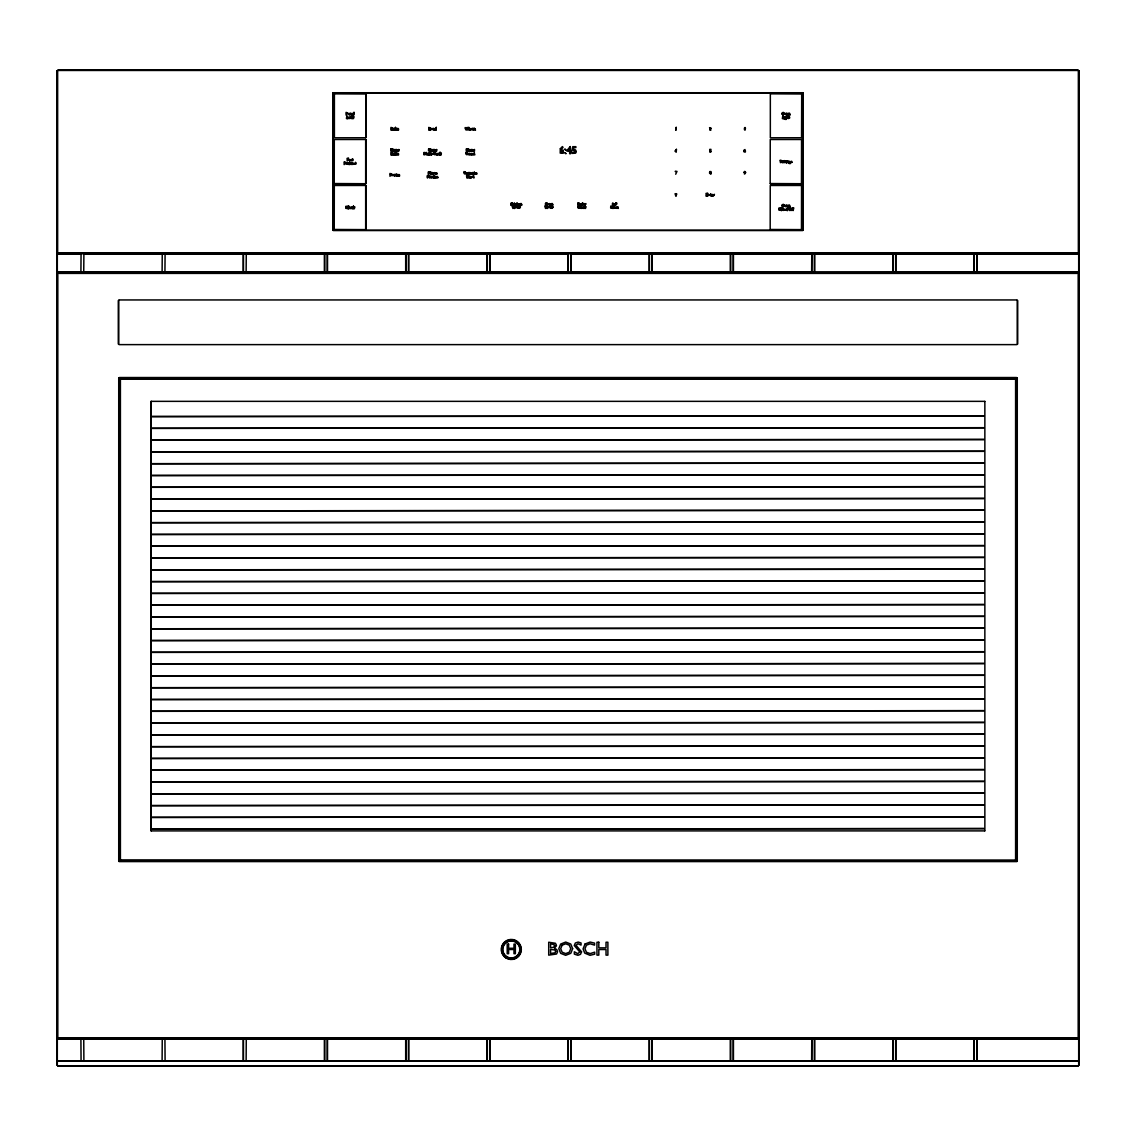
<?xml version="1.0" encoding="UTF-8"?>
<svg xmlns="http://www.w3.org/2000/svg" width="1136" height="1136" viewBox="0 0 1136 1136"><rect width="100%" height="100%" fill="white"/><g stroke="black" fill="none" stroke-linecap="round" stroke-linejoin="round"><path stroke-width="1.5" d="M1078.419 252.007L1078.419 71.227M1078.987 252.007L1078.987 71.227M118.74 377.819L118.74 861.273M120.246 379.197L120.246 859.895M151.145 401.406L151.145 830.828M984.855 830.828L984.855 401.406M1015.754 859.895L1015.754 379.197M1017.26 861.273L1017.26 377.819M332.919 92.925L332.919 230.31M803.081 230.31L803.081 92.925M584.77 206.028L585.92 203.585L585.139 204.494L584.344 203.585L584.699 208.456L584.373 205.985M708.495 194.583C711.86 195.406 706.549 195.775 708.495 194.583M348.851 114.182C347.914 112.535 349.419 116.298 348.851 113.983M394.078 129.291C393.482 131.123 393.297 125.926 394.448 129.887C395.257 130.668 391.508 129.873 394.078 129.092M349.718 160.148C348.78 158.5 350.286 162.263 349.718 159.949M354.219 163.698C353.282 162.05 354.801 165.813 354.219 163.513M394.078 154.169C393.482 156.001 393.297 150.804 394.448 154.766C395.257 155.547 391.508 154.752 394.078 153.971M470.233 129.291C469.637 131.123 469.452 125.926 470.602 129.887C471.426 130.668 467.663 129.873 470.233 129.092M436.948 154.169C436.352 156.001 436.167 150.804 437.317 154.766C438.127 155.547 434.378 154.752 436.948 153.971M471.397 154.169C470.801 156.001 470.616 150.804 471.767 154.766C472.59 155.547 468.827 154.752 471.397 153.971M470.631 177.202C470.034 179.019 469.835 173.836 470.986 177.784C471.809 178.579 468.046 177.77 470.631 176.989M583.734 204.395C582.867 202.89 584.259 206.326 583.734 204.224M616.195 207.647C615.329 206.141 616.72 209.578 616.195 207.476M784.976 209.663C784.039 208.016 785.544 211.779 784.976 209.478M333.104 92.74L802.896 92.74M334.396 93.535L334.396 137.783L365.749 137.754L365.82 93.621L334.396 93.55L365.664 93.621M365.664 183.734L365.664 139.501L334.311 139.515L334.24 183.649L365.664 183.734L334.396 183.649M770.336 93.535L770.336 137.783L801.689 137.754L801.76 93.621L770.336 93.535L801.604 93.621M365.664 229.699L365.664 185.466L334.311 185.48L334.24 229.614L365.664 229.685L334.396 229.614M801.604 183.734L801.604 139.501L770.251 139.515L770.18 183.649L801.604 183.734L770.336 183.649M120.402 379.041L1015.598 379.041M151.202 401.349L984.798 401.349M801.604 229.699L801.604 185.466L770.251 185.48L770.18 229.614L801.604 229.685L770.336 229.614M802.896 230.494L333.104 230.494M984.727 830.899L151.273 830.899M1015.598 860.051L120.615 859.895M1016.976 861.557L119.024 861.557M57.837 69.821L1078.163 69.821M58.348 70.46L1077.652 70.46M333.359 92.925L802.641 92.925M676.389 171.763L675.167 171.38L676.985 171.38L675.707 174.234M333.359 230.31L802.641 230.31M58.348 252.774L1077.652 252.774M58.348 253.342L1077.652 253.342M57.482 253.64L80.528 253.64M81.267 253.598L83.539 253.754M84.078 253.64L568 253.64M568.412 253.754L570.684 253.598M571.55 253.64L810.848 253.64M811.984 253.598L1078.518 253.64M57.482 253.896L80.528 253.896M84.078 253.896L568 253.896M571.55 253.896L810.848 253.896M814.398 253.896L1078.518 253.896M57.482 272.1L80.528 272.1M81.267 272.242L83.539 272.242M84.078 272.1L568 272.1L568.057 253.967M568.412 272.242L570.684 272.242M571.55 272.1L810.848 272.1M811.984 272.242L1078.518 272.1M57.482 272.356L80.528 272.356M81.267 272.399L83.539 272.399M84.078 272.356L568 272.356M568.412 272.399L570.684 272.399M571.55 272.356L810.848 272.356M811.984 272.399L1078.518 272.356M58.689 272.697L1077.311 272.697M61.443 273.052L405.651 273.052M409.201 273.052L648.727 273.052M652.277 273.052L730.349 273.052M733.899 273.052L973.424 273.052M976.974 273.052L1074.557 273.052M58.689 273.393L1077.311 273.393M119.351 299.947L1016.649 299.947M119.351 344.62L1016.649 344.62M119.422 377.535L1016.578 377.535M119.422 377.819L1016.578 377.819M120.615 379.041L1015.385 379.041M119.422 861.273L1016.578 861.273M58.689 1037.878L1077.311 1037.878M61.443 1038.219L405.651 1038.219M409.201 1038.219L1074.557 1038.219M58.689 1038.574L1077.311 1038.574M61.443 1038.659L405.651 1038.659M409.201 1038.659L1074.557 1038.659M57.482 1038.915L80.528 1038.915M81.267 1039.028L83.539 1038.872M84.078 1038.915L568 1038.915M568.412 1039.028L570.684 1038.872M571.55 1038.915L1078.518 1038.915M57.482 1039.17L80.528 1039.17M84.078 1039.17L568 1039.17M571.55 1039.17L1078.518 1039.17M57.482 1060.811L1078.518 1060.811M81.267 1060.953L83.539 1060.953M162.462 1060.953L164.734 1060.953M243.644 1060.953L245.916 1060.953M324.839 1060.953L327.111 1060.953M406.035 1060.953L408.293 1060.953M487.216 1060.953L489.488 1060.953M568.412 1060.953L570.684 1060.953M649.607 1060.953L651.865 1060.953M730.789 1060.953L733.061 1060.953M811.984 1060.953L814.256 1060.953M893.18 1060.953L895.438 1060.953M974.361 1060.953L976.633 1060.953M57.482 1061.067L1078.518 1061.067M57.837 1065.795L1078.163 1065.795M57.837 1066.179L1078.163 1066.179M1079.058 70.716L1079.058 1065.284M1078.689 70.716L1078.689 1065.284M1078.249 274.344L1078.249 1036.927M1017.7 300.543L1017.7 344.009M1017.26 300.103L1017.26 344.464M1017.26 378.217L1017.26 860.889M1016.976 378.217L1016.976 860.889M1015.598 379.41L1015.598 859.682M976.988 253.967L976.988 272.044M976.988 1039.227L976.988 1060.74M976.846 253.967L976.846 272.044M976.846 1039.227L976.846 1060.74M974.163 253.967L974.163 272.044M974.163 1039.227L974.163 1060.74M974.006 253.967L974.006 272.044M974.006 1039.227L974.006 1060.74M895.807 253.967L895.807 272.044M895.807 1039.227L895.807 1060.74M895.651 253.967L895.651 272.044M895.651 1039.227L895.651 1060.74M892.967 253.967L892.967 272.044M892.967 1039.227L892.967 1060.74M892.811 253.967L892.811 272.044M892.811 1039.227L892.811 1060.74M814.611 253.967L814.611 272.044M814.611 1039.227L814.611 1060.74M814.455 253.967L814.455 272.044M814.455 1039.227L814.455 1060.74M802.896 93.18L802.896 230.054M733.416 253.967L733.416 272.044M733.416 1039.227L733.416 1060.74M733.274 253.967L733.274 272.044M733.274 1039.227L733.274 1060.74M730.59 253.967L730.59 272.044M730.59 1039.227L730.59 1060.74M730.434 253.967L730.434 272.044M730.434 1039.227L730.434 1060.74M652.234 253.967L652.234 272.044M652.234 1039.227L652.234 1060.74M652.078 253.967L652.078 272.044M652.078 1039.227L652.078 1060.74M649.394 253.967L649.394 272.044M649.394 1039.227L649.394 1060.74M649.252 253.967L649.252 272.044M649.252 1039.227L649.252 1060.74M571.039 253.967L571.039 272.044M571.039 1039.227L571.039 1060.74M570.883 253.967L570.883 272.044M570.883 1039.227L570.883 1060.74M568.213 253.967L568.213 272.044M568.213 1039.227L568.213 1060.74M568.057 1039.227L568.057 1060.74M489.843 253.967L489.843 272.044M489.843 1039.227L489.843 1060.74M489.701 253.967L489.701 272.044M489.701 1039.227L489.701 1060.74M487.017 253.967L487.017 272.044M487.017 1039.227L487.017 1060.74M486.861 253.967L486.861 272.044M486.861 1039.227L486.861 1060.74M408.662 253.967L408.662 272.044M408.662 1039.227L408.662 1060.74M408.506 253.967L408.506 272.044M408.506 1039.227L408.506 1060.74M405.822 253.967L405.822 272.044M405.822 1039.227L405.822 1060.74M405.68 253.967L405.68 272.044M405.68 1039.227L405.68 1060.74M333.104 93.18L333.104 230.054M327.466 253.967L327.466 272.044M327.466 1039.227L327.466 1060.74M327.31 253.967L327.31 272.044M327.31 1039.227L327.31 1060.74M324.64 253.967L324.64 272.044M324.64 1039.227L324.64 1060.74M324.484 253.967L324.484 272.044M324.484 1039.227L324.484 1060.74M246.271 253.967L246.129 272.044M246.271 1039.227L246.129 1060.74M243.445 253.967L243.445 272.044M243.445 1039.227L243.445 1060.74M243.289 253.967L243.289 272.044M243.289 1039.227L243.289 1060.74M165.089 253.967L164.933 272.044M164.933 1039.227L165.089 1060.74M162.249 253.967L162.107 272.044M162.249 1039.227L162.107 1060.74M151.202 401.477L151.202 830.743M120.402 379.41L120.402 859.682M119.024 378.217L119.024 860.889M118.74 300.103L118.74 344.464M118.74 378.217L118.74 860.889M118.3 300.543L118.3 344.009M83.894 253.967L83.737 272.044M83.737 1039.227L83.894 1060.74M81.068 253.967L80.912 272.044M80.912 1039.227L81.068 1060.74M57.751 274.344L57.751 1036.927M57.581 71.227L57.581 252.007M57.311 70.716L57.311 1065.284M57.013 71.227L57.013 252.007M57.141 254.237L57.141 271.76M57.056 274.344L57.056 1036.927M57.141 1039.511L57.141 1060.47M56.942 70.716L56.942 1065.284M365.82 185.637L365.749 229.529L365.749 185.637M365.82 139.671L365.749 183.563L365.749 139.671M365.82 93.706L365.749 137.598L365.749 93.706M801.76 185.637L801.689 229.529L801.689 185.637M801.76 139.671L801.689 183.563L801.689 139.671M801.76 93.706L801.689 137.598L801.689 93.706M745.188 172.232L744.25 172.175L745.188 172.232M616.337 203.088C615.442 206.951 617.956 202.336 616.337 203.088M791.906 208.243L791.849 210.543L792.204 209.095L793.198 210.543L793.723 207.845L792.843 208.768L792.743 207.845L791.906 208.243M710.653 128.283C707.742 130.739 712.684 130.257 710.17 129.816L711.051 128.24L709.531 127.63L710.653 128.283M675.622 194C674.926 197.721 677.851 193.759 675.622 194M745.401 128.084L745.202 130.001C744.08 130.938 744.165 126.849 745.173 127.559L745.401 128.084M786.368 117.505L785.487 118.243L786.311 119.379L785.104 119.379L785.246 117.008L786.368 117.505M790.443 161.695L789.548 162.42L790.386 163.556L789.179 163.556L789.321 161.198L790.443 161.695M675.338 193.731L675.991 196.23L676.658 193.731L675.338 193.731M709.56 173.041L711.008 174.007L710.98 171.579L709.773 171.579L709.56 173.041M788.015 207.817L787.234 210.586L788.015 207.817M560.318 148.745L560.218 153.119L563.314 153.19L563.371 150.236L560.857 149.938L563.016 147.368L562.405 146.587L560.318 148.745M744.165 150.208L744.137 151.968L745.372 151.983L745.386 150.818C743.129 151.088 746.579 148.262 744.165 150.208M392.687 128.112L392.715 129.958L390.997 130.2L390.997 127.388L392.687 128.112M392.687 152.991L392.715 154.837L390.997 155.092L390.997 152.281L392.687 152.991M430.487 128.112L430.516 129.958L428.797 130.2L428.797 127.388L430.487 128.112M556.427 945.535L554.467 948.333L556.739 949.497L557.563 951.698L556.569 954.013L548.716 955.135L548.716 942.241L555.49 943.278L556.427 945.535M435.344 153.062C436.423 155.888 432.66 154.851 433.711 152.281L435.344 153.062M467.521 153.062C468.6 155.888 464.837 154.851 465.888 152.281L467.521 153.062M465.632 172.374C466.697 175.2 462.948 174.163 463.999 171.593L465.632 172.374M745.599 172.374L745.287 173.41C742.916 175.299 746.324 172.487 744.08 172.757L744.705 171.351L745.599 172.374M346.622 163.272C344.847 166.097 348.014 161.255 346.622 163.272M392.573 174.887C390.685 177.798 394.064 172.814 392.573 174.887M431.595 128.837C429.72 131.748 433.086 126.763 431.595 128.837M434.236 173.027C432.276 175.895 435.983 171.181 434.108 172.97M471.724 128.837C469.835 131.748 473.215 126.763 471.724 128.837M472.107 176.747C470.261 179.701 473.556 174.632 472.107 176.747M520.16 207.249C518.513 209.805 521.467 205.431 520.16 207.249M552.806 207.249C551.159 209.805 554.112 205.431 552.806 207.249M714.061 194.824C712.187 197.735 715.552 192.751 714.061 194.824M786.382 209.237C784.593 212.02 787.816 207.249 786.382 209.237M579.743 203.969L579.559 204.537C577.684 206.269 577.571 201.782 579.502 203.33L579.743 203.969M350.683 117.065L350.697 118.4C351.975 119.337 351.848 116.113 350.683 117.065M351.535 207.221L351.549 208.555C352.842 209.478 352.7 206.269 351.535 207.221M438.056 153.474L438.07 154.865C439.419 155.831 439.277 152.48 438.056 153.474M515.531 203.784L515.545 205.005C516.724 205.857 516.596 202.918 515.531 203.784M433.143 176.733L433.924 177.798L433.143 176.733M351.89 113.501L351.876 114.807L353.225 114.892L352.004 114.225L353.253 114.225L353.04 113.486L351.89 113.501M347.829 163.016L347.829 164.322L349.164 164.408L347.957 163.754L349.206 163.754L348.993 163.016L347.829 163.016M351.706 163.016L351.691 164.322L353.04 164.408L351.819 163.754L353.069 163.754L352.856 163.016L351.706 163.016M397.16 128.581L397.146 129.944L398.551 130.029L397.288 129.334L398.594 129.334L398.367 128.567L397.16 128.581M397.16 153.459L397.146 154.823L398.551 154.908L397.288 154.212L398.594 154.212L398.367 153.445L397.16 153.459M398.168 174.632L398.154 175.995L399.56 176.08L398.296 175.384L399.602 175.384L399.375 174.617L398.168 174.632M434.932 153.048C433.952 154.652 433.895 151.514 434.932 153.048M435.5 172.771L435.486 174.135L436.891 174.22L435.628 173.538L436.934 173.538L436.707 172.771L435.5 172.771M434.946 176.478L434.932 177.855L436.338 177.926L435.06 177.244L436.366 177.244L436.153 176.478L434.946 176.478M467.109 153.048C466.129 154.652 466.072 151.514 467.109 153.048M465.206 172.36C464.241 173.964 464.184 170.826 465.206 172.36M466.584 172.771L466.569 174.135L467.975 174.22L466.711 173.538L468.004 173.538L467.791 172.771L466.584 172.771M475.388 172.771L475.373 174.135L476.779 174.22L475.515 173.538L476.808 173.538L476.595 172.771L475.388 172.771M518.911 203.784L518.911 204.977L520.132 205.048L519.024 204.437L519.976 203.77L518.911 203.784M518.101 207.022L518.101 208.215L519.322 208.286L518.215 207.689L519.166 207.022L518.101 207.022M549.966 203.784L549.966 204.977L551.187 205.048L550.08 204.437L551.031 203.77L549.966 203.784M550.761 207.022L550.747 208.215L551.982 208.286L550.861 207.689L551.812 207.022L550.761 207.022M580.638 203.784L580.638 204.977L581.859 205.048L580.752 204.437L581.703 203.77L580.638 203.784M613.866 203.784L613.866 204.977L615.087 205.048L613.98 204.437L614.931 203.77L613.866 203.784M613.894 207.022L613.88 208.215L615.116 208.286L613.994 207.689L614.945 207.022L613.894 207.022M711.718 194.554L711.704 195.932L713.11 196.003L711.846 195.321L713.152 195.321L712.925 194.554L711.718 194.554M786.921 113.501L786.907 114.807L788.256 114.892L787.035 114.225L788.285 114.225L788.086 113.486L786.921 113.501M781.98 161.241L781.966 162.547L783.315 162.633L782.093 161.965L783.343 161.965L783.144 161.241L781.98 161.241M782.448 208.981L782.448 210.288L783.783 210.373L782.576 209.72L783.826 209.72L783.613 208.981L782.448 208.981M786.921 205.431L786.907 206.738L788.256 206.809L787.035 206.156L788.285 206.156L788.086 205.417L786.921 205.431M397.614 175.299L397.359 176.023C394.831 176.79 395.569 172.005 397.387 174.632L397.614 175.299M349.774 117.718L348.596 117.718L349.774 117.718M350.641 207.874L349.462 207.86L350.641 207.874M394.845 150.435L393.624 150.435L394.845 150.435M395.172 175.313L393.936 175.313L395.172 175.313M434.193 129.263L432.972 129.263L434.193 129.263M432.646 150.435L431.424 150.435L432.646 150.435M432.93 173.467L431.708 173.453L432.93 173.467M431.907 177.173L430.672 177.173L431.907 177.173M470.46 150.435L469.225 150.435L470.46 150.435M469.807 154.141L468.586 154.141L469.807 154.141M473.073 173.467L471.852 173.453L473.073 173.467M581.703 207.632L580.624 207.618L581.703 207.632M583.691 207.632L582.612 207.618L583.691 207.632M397.245 175.342C396.038 177.472 396.223 173.183 397.245 175.342M562.916 151.699L561.795 152.849L560.644 150.974L562.916 151.699M745.216 151.386L744.307 151.102L745.216 151.386M350.129 117.718L349.178 118.655L348.241 117.718L349.178 116.809L350.129 117.718M350.996 207.86L350.044 208.797L349.107 207.86L350.044 206.965L350.996 207.86M395.229 150.435L394.22 151.415L393.241 150.435L394.22 149.483L395.229 150.435M395.541 175.313L394.547 176.293L393.567 175.313L394.547 174.362L395.541 175.313M434.577 129.263L433.569 130.242L432.589 129.263L433.569 128.311L434.577 129.263M433.029 150.435L432.021 151.415L431.041 150.435L432.021 149.483L433.029 150.435M433.313 173.453L432.305 174.433L431.325 173.453L432.305 172.516L433.313 173.453M432.276 177.173L431.282 178.153L430.303 177.173L431.282 176.222L432.276 177.173M432.873 176.478L432.844 177.855L434.293 178.111L434.293 175.299L432.873 176.478M470.829 150.435L469.821 151.415L468.856 150.435L469.821 149.483L470.829 150.435M470.19 154.141L469.182 155.121L468.202 154.141L469.182 153.204L470.19 154.141M473.456 173.453L472.448 174.433L471.468 173.453L472.448 172.516L473.456 173.453M582.03 207.618L581.149 208.484L580.297 207.618L581.149 206.795L582.03 207.618M584.018 207.618L583.151 208.484L582.285 207.618L583.151 206.795L584.018 207.618M468.77 127.388L468.004 129.334L467.223 127.388L466.058 129.334C463.843 123.37 466.285 134.517 467.024 127.928L468.032 130.228L468.77 127.388M547.864 203.969L546.53 205.233L545.223 203.969L546.544 202.705L547.864 203.969M784.621 113.714L783.158 115.091L781.724 113.714L783.173 112.322L784.621 113.714M784.621 205.644L783.158 207.022L781.724 205.644L783.173 204.253L784.621 205.644M791.394 209.194L789.932 210.586L788.498 209.194L789.932 207.817L791.394 209.194M572.643 948.688L570.797 953.303L565.671 955.305L560.659 953.317L558.798 948.688L560.687 944.044L565.714 942.071L570.769 944.044L572.643 948.688M576.222 151.557L575.569 153.175L572.217 153.374L572.217 152.338L573.751 152.849L575.214 151.585L572.743 150.335L572.743 146.686L575.867 146.686L575.867 147.595L573.666 147.595L573.666 149.356L575.54 149.938L576.222 151.557M711.136 151.344L710.88 151.983C707.657 152.565 712.286 151.273 709.744 150.847L709.744 149.384L710.994 149.384L710.114 150.463L711.136 151.344M710.852 173.41L709.872 173.41L710.852 173.41M545.862 203.301L545.862 204.636L547.225 204.636L547.225 203.301L545.862 203.301M782.42 112.975L782.42 114.452L783.925 114.452L783.925 112.975L782.42 112.975M782.42 204.906L782.42 206.383L783.925 206.383L783.925 204.906L782.42 204.906M789.193 208.456L789.193 209.933L790.684 209.933L790.684 208.456L789.193 208.456M562.135 945.166L560.701 948.688L562.135 952.209L565.714 953.601L569.306 952.209L570.741 948.688L569.306 945.166L565.714 943.775L562.135 945.166M392.516 129.405C391.21 131.023 391.182 127.786 392.516 129.405M392.516 154.283C391.21 155.902 391.182 152.678 392.516 154.283M430.317 129.405C429.01 131.023 428.982 127.786 430.317 129.405M555.66 951.428L555.092 952.82L550.577 953.473L550.577 949.426L554.964 949.994L555.66 951.428M345.898 206.44L345.841 208.342L347.914 208.57L345.884 207.419L347.886 206.255L345.898 206.44M390.812 148.944L390.741 150.932L392.914 151.159L390.784 149.98L392.886 148.759L390.812 148.944M428.613 148.944L428.542 150.932L430.714 151.159L428.599 149.98L430.686 148.759L428.613 148.944M466.413 148.944L466.342 150.932L468.515 151.159L466.399 149.98L468.486 148.759L466.413 148.944M468.06 177.386L467.833 177.94C464.61 177.94 469.438 177.883 466.47 176.009L466.697 175.469C469.622 175.313 465.164 175.697 468.06 177.386M578.167 206.326L578.11 208.058L579.999 208.271L578.153 207.221L579.985 206.156L578.167 206.326M580.113 203.969L577.841 205.204L577.841 202.748L580.113 203.969M610.742 206.326L610.671 208.058L612.574 208.271L610.728 207.221L612.56 206.156L610.742 206.326M613.397 204.565C611.424 206.837 612.829 199.851 613.397 204.565M710.057 171.848L710.682 172.445L710.057 171.848M781.454 162.107C778.515 163.343 782.292 162.377 779.935 160.787L780.162 160.261C782.96 160.119 778.7 160.488 781.454 162.107M778.998 208.215L778.927 210.117L781.014 210.345L778.984 209.209L780.986 208.03L778.998 208.215M581.547 951.812L580.524 954.311L577.94 955.305L574.333 954.112L574.333 951.769L577.727 953.644L579.829 952.025L574.262 945.521L575.327 943.008L578.167 942.071L581.036 942.979L581.036 945.081L578.011 943.746L575.98 945.266L581.547 951.812M585.054 944.002L583.066 948.887L584.728 953.104L590.024 955.305L594.682 954.169L594.682 952.153L590.195 953.601L586.417 952.238L584.969 948.716L586.432 945.18L590.109 943.775L594.554 945.124L594.554 943.136L590.138 942.071L585.054 944.002M347.786 113.146L346.082 115.063L346.082 112.365L347.786 113.146M345.841 162.661L344.137 164.578L344.137 161.88L345.841 162.661M391.75 174.248L389.975 176.265L389.975 173.439L391.75 174.248M347.389 113.117C346.324 114.637 346.31 111.626 347.389 113.117M345.429 162.647C344.364 164.152 344.35 161.156 345.429 162.647M391.324 174.234C390.216 175.81 390.202 172.686 391.324 174.234M564.975 149.171L565.856 150.051L564.975 149.171M564.975 152.749L565.856 153.63L564.975 152.749M398.835 149.526L398.338 150.662C396.251 147.481 399.574 154.184 398.835 149.526M436.636 149.526L436.153 150.662C434.051 147.481 437.374 154.184 436.636 149.526M474.436 149.526L473.953 150.662C471.866 147.481 475.175 154.184 474.436 149.526M549.256 203.585L548.83 204.579C546.998 201.796 549.895 207.661 549.256 203.585M786.14 113.288L785.672 114.381C783.67 111.328 786.85 117.746 786.14 113.288M786.14 205.218L785.672 206.312C783.67 203.259 786.85 209.677 786.14 205.218M392.261 128.155C391.224 129.717 391.224 126.692 392.261 128.155M392.261 153.033C391.224 154.595 391.224 151.571 392.261 153.033M430.061 128.155C429.025 129.717 429.025 126.692 430.061 128.155M554.524 945.706L553.843 947.254L550.577 947.765L550.577 943.917L554.041 944.442L554.524 945.706M351.748 160.545C350.129 162.178 351.109 157.279 351.748 160.545M437.928 177.599C436.238 179.303 437.261 174.206 437.928 177.599M473.513 154.581C471.823 156.285 472.846 151.187 473.513 154.581M792.005 162.32C790.386 163.953 791.366 159.068 792.005 162.32M352.174 113.671L352.913 113.998L352.174 113.671M348.113 163.186L348.851 163.513L348.113 163.186M351.99 163.186L352.728 163.513L351.99 163.186M397.458 128.751L398.225 129.092L397.458 128.751M397.458 153.63L398.225 153.971L397.458 153.63M398.466 174.802L399.233 175.143L398.466 174.802M435.798 172.956L436.565 173.283L435.798 172.956M435.23 176.662L436.011 177.003L435.23 176.662M466.882 172.956L467.649 173.283L466.882 172.956M475.686 172.956L476.453 173.283L475.686 172.956M519.18 203.926L519.848 204.224L519.18 203.926M518.371 207.178L519.038 207.476L518.371 207.178M550.222 203.926L550.903 204.224L550.222 203.926M551.017 207.178L551.684 207.476L551.017 207.178M580.894 203.926L581.575 204.224L580.894 203.926M614.136 203.926L614.803 204.224L614.136 203.926M614.15 207.178L614.817 207.476L614.15 207.178M712.016 194.739L712.783 195.08L712.016 194.739M787.205 113.671L787.944 113.998L787.205 113.671M782.264 161.411L783.002 161.738L782.264 161.411M782.732 209.152L783.471 209.478L782.732 209.152M787.205 205.602L787.944 205.928L787.205 205.602M785.331 118.783L786.197 118.982L785.331 118.783M789.392 162.959L790.273 163.172L789.392 162.959M426.114 152.891L425.247 153.985L424.31 152.891C424.523 159.125 422.748 149.285 425.205 153.431C427.676 149.285 425.886 159.125 426.114 152.891M430.473 172.218L429.607 173.297L428.67 172.218C428.883 178.451 427.108 168.597 429.564 172.743C432.035 168.597 430.246 178.451 430.473 172.218M429.436 175.924L428.57 177.017L427.647 175.924C427.846 182.158 426.085 172.317 428.542 176.449C430.998 172.317 429.223 182.158 429.451 175.924M569.619 148.489L568.014 150.492L569.647 150.492L569.647 148.489M676.19 150.108L675.551 150.918L676.204 150.108M570.215 146.587L566.665 150.946L569.647 151.4L569.647 153.715L570.655 153.715L570.655 151.4L571.408 151.4L570.215 146.587M676.431 149.356L675.011 151.088L676.204 152.196L676.431 149.356M353.821 116.838L353.509 118.613L352.629 117.718L353.821 116.838M396.677 128.354L396.336 130.2L395.413 129.263L396.677 128.354M396.677 153.232L396.336 155.092L395.413 154.141L396.677 153.232M354.688 206.993L354.375 208.768L353.481 207.86L354.688 206.993M441.35 153.232L441.009 155.092L440.086 154.141L441.35 153.232M585.807 206.823L585.523 208.456L584.713 207.618L585.807 206.823M512.478 202.748L511.441 203.869L513.174 205.204L511.839 203.912L512.478 202.748M352.558 158.884C351.507 161.937 354.12 160.73 352.558 158.884M355.554 162.434C354.489 165.487 357.102 164.28 355.554 162.434M430.473 152.849C428.812 154.24 432.106 156.413 430.473 153.573L430.473 152.849M474.379 152.849C472.718 154.24 475.998 156.413 474.379 153.573L474.379 152.849M468.87 175.881C467.223 177.273 470.503 179.431 468.87 176.591L468.87 175.881M474.294 172.161C472.633 173.552 475.913 175.725 474.294 172.885L474.294 172.161M473.641 175.881C471.994 177.273 475.274 179.431 473.641 176.591L473.641 175.881M514.565 203.245L514.778 205.233L514.565 203.245M789.208 116.468C788.143 119.521 790.755 118.314 789.208 116.468M710.625 193.958C708.963 195.349 712.258 197.508 710.625 194.668L710.625 193.958M784.138 160.659C782.548 161.994 785.7 164.067 784.138 161.34L785.104 161.34C786.211 164.72 786.169 159.92 784.138 160.659M428.258 154.567L427.065 153.232L427.704 155.121L428.613 155.092L428.613 153.232L428.258 154.567M350.328 113.586L349.76 115.063L349.76 113.288L350.641 113.245L351.251 115.063L350.328 113.586M350.144 163.115L349.576 164.578L349.576 161.88L351.067 164.578L350.144 163.115M396.223 149.838L395.626 151.372L395.626 149.526L396.549 149.483L397.188 151.372L396.223 149.838M434.023 149.838L433.427 151.372L433.427 149.526L434.35 149.483L434.989 151.372L434.023 149.838M471.838 149.838L471.227 151.372L471.227 149.526L472.15 149.483L472.789 151.372L471.838 149.838M517.505 203.855L516.965 205.204L516.965 202.748L518.343 205.204L517.505 203.855M521.026 203.855L520.501 205.204L520.501 203.585L521.31 203.557L521.864 205.204L521.026 203.855M552.082 203.855L551.556 205.204L551.556 203.585L552.366 203.557L552.92 205.204L552.082 203.855M617.544 207.107L617.018 208.456L617.018 206.823L617.828 206.795L618.382 208.456L617.544 207.107M789.236 113.586L788.654 115.063L788.654 113.288L789.548 113.245L790.159 115.063L789.236 113.586M787.39 117.15L786.808 118.613L786.808 115.915L788.299 118.613L787.39 117.15M787.802 161.326L787.22 162.803L787.22 161.028L788.1 161L788.711 162.803L787.802 161.326M789.236 205.517L788.654 206.993L788.654 205.218L789.548 205.176L790.159 206.993L789.236 205.517M474.55 128.411L472.817 128.354L472.817 130.2L473.641 128.624L473.982 130.2L474.749 128.624L475.501 130.2L474.55 128.411M470.119 172.615L468.387 172.544L468.387 174.404L469.211 172.828L469.551 174.404L470.332 172.828L471.085 174.404L470.119 172.615M516.695 206.88C514.58 206.795 514.949 208.428 516.198 207.448C515.758 207.476 518.982 208.314 516.695 206.88M549.341 206.88C547.225 206.795 547.595 208.428 548.844 207.448C548.418 207.476 551.627 208.314 549.341 206.88M353.992 112.365L353.637 115.063L353.992 112.365M346.835 115.915L346.452 118.613L348.056 118.613L346.835 118.272L346.835 115.915M352.6 115.915L352.259 118.613L352.6 115.915M782.761 115.915L782.377 118.613L783.982 118.613L782.761 118.272L782.761 115.915M784.621 116.838L784.266 118.613L784.621 116.838M395.399 127.388L395.03 130.2L395.399 127.388M436.267 127.388L435.897 130.2L436.267 127.388M676.204 127.388L675.792 130.2L676.204 127.388M435.358 128.354L434.989 130.2L435.358 128.354M395.399 152.281L395.03 155.092L395.399 152.281M429.507 152.281L429.152 155.092L429.507 152.281M440.072 152.281L439.703 155.092L440.072 152.281M431.794 153.232L431.424 155.092L431.794 153.232M433.228 153.985L432.22 154.368L433.228 153.985M348.582 158.33L347.147 158.33L347.147 161.028L348.582 159.778L347.531 158.671L348.582 158.33M786.723 161.028L786.368 162.803L786.723 161.028M707.714 193.376L706.123 193.376L706.123 196.187L707.756 196.187L706.521 195.832L707.671 194.952L706.521 193.745L707.714 193.376M511.441 202.748L511.086 205.204L511.441 202.748M582.569 202.748L582.243 205.204L582.569 202.748M615.797 202.748L615.471 205.204L615.797 202.748M513.742 203.585L513.415 205.204L513.742 203.585M348.709 206.07L348.354 208.768L348.709 206.07M353.466 206.07L353.111 208.768L353.466 206.07M514.111 205.985L512.052 205.985L512.904 208.456L514.111 205.985M546.757 205.985L544.712 205.985L545.55 208.456L546.757 205.985M613.298 205.985L612.971 208.456L613.298 205.985M514.736 206.823L514.409 208.456L514.736 206.823M547.382 206.823L547.055 208.456L547.382 206.823M781.795 207.845L781.454 210.543L781.795 207.845M983.847 415.932L152.153 416.543L983.847 415.932M983.847 427.718L152.153 428.343L983.847 427.718M983.847 439.504L152.153 440.129L983.847 439.504M983.847 451.304L152.153 451.915L983.847 451.304M983.847 463.09L152.153 463.701L983.847 463.09M983.847 474.876L152.153 475.501L983.847 474.876M983.847 486.662L152.153 487.287L983.847 486.662M983.847 498.463L152.153 499.073L983.847 498.463M983.847 510.249L152.153 510.859L983.847 510.249M983.847 522.035L152.153 522.659L983.847 522.035M983.847 533.821L152.153 534.445L983.847 533.821M983.847 545.621L152.153 546.231L983.847 545.621M983.847 557.407L152.153 558.017L983.847 557.407M983.847 569.193L152.153 569.818L983.847 569.193M983.847 580.979L152.153 581.604L983.847 580.979M983.847 592.779L152.153 593.39L983.847 592.779M983.847 604.565L152.153 605.176L983.847 604.565M983.847 616.351L152.153 616.976L983.847 616.351M983.847 628.137L152.153 628.762L983.847 628.137M983.847 639.937L152.153 640.548L983.847 639.937M983.847 651.723L152.153 652.334L983.847 651.723M983.847 663.509L152.153 664.134L983.847 663.509M983.847 675.295L152.153 675.92L983.847 675.295M983.847 687.095L152.153 687.706L983.847 687.095M983.847 698.881L152.153 699.506L983.847 698.881M983.847 710.667L152.153 711.292L983.847 710.667M983.847 722.453L152.153 723.078L983.847 722.453M983.847 734.254L152.153 734.864L983.847 734.254M983.847 746.04L152.153 746.664L983.847 746.04M983.847 757.826L152.153 758.45L983.847 757.826M983.847 769.612L152.153 770.236L983.847 769.612M983.847 781.412L152.153 782.022L983.847 781.412M983.847 793.198L152.153 793.823L983.847 793.198M983.847 804.984L152.153 805.609L983.847 804.984M983.847 816.77L152.153 817.395L983.847 816.77M983.847 828.57L152.153 829.181L983.847 828.57M598.814 942.241L596.954 942.241L596.954 955.135L598.814 955.135L598.814 949.526L606.028 949.526L606.028 955.135L607.888 955.135L607.888 942.241L606.028 942.241L606.028 947.864L598.814 947.864L598.814 942.241M508.601 944.087L507.21 944.087L507.21 953.7L508.601 953.7L508.601 949.511L513.983 949.511L513.983 953.7L515.361 953.7L515.361 944.087L513.983 944.087L513.983 948.276L508.601 948.276L508.601 944.087M811.771 272.044L811.771 253.967L811.629 272.044M811.771 1060.74L811.771 1039.227L811.629 1060.74M506.273 958.159A10.039 10.039 0 0 0 521.325 949.469A10.039 10.039 0 0 0 506.273 940.778A10.039 10.039 0 0 0 506.273 958.159M506.471 957.833A9.656 9.656 0 0 0 520.955 949.469A9.656 9.656 0 0 0 506.471 941.105A9.656 9.656 0 0 0 506.471 957.833M504.995 955.759A8.903 8.903 0 0 0 519.89 951.769A8.903 8.903 0 0 0 508.985 940.864A8.903 8.903 0 0 0 504.995 955.759M507.039 956.853A8.52 8.52 0 0 0 519.819 949.469A8.52 8.52 0 0 0 507.039 942.085A8.52 8.52 0 0 0 507.039 956.853"/></g></svg>
